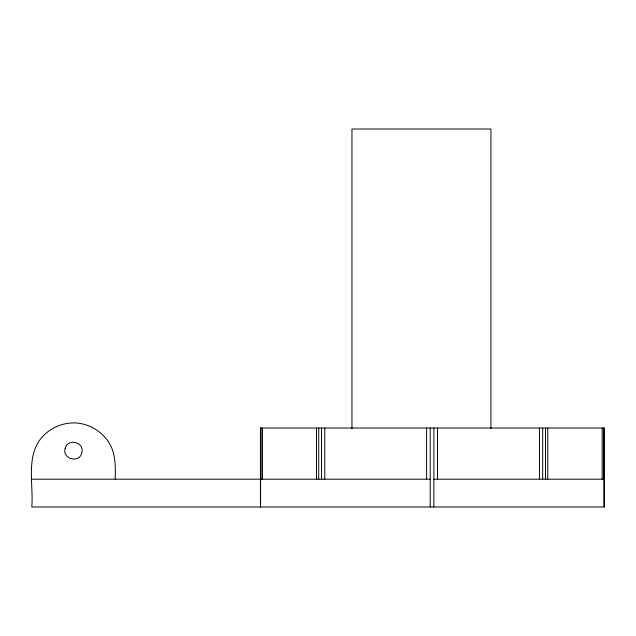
<?xml version="1.0" encoding="UTF-8"?>
<svg xmlns="http://www.w3.org/2000/svg" width="636" height="636" viewBox="0 0 636 636"><rect width="100%" height="100%" fill="white"/><g stroke="black" fill="none" stroke-linecap="round" stroke-linejoin="round"><path stroke-width="0.95" d="M31.8 479.194L430.206 479.194M433.879 479.194L604.2 479.194M604.081 428.02L604.081 506.987M603.556 428.02L603.556 479.194M602.173 428.02L602.173 479.194M547.771 428.02L547.771 479.194M545.505 428.02L545.505 479.194M542.683 428.02L542.683 479.194M539.439 428.02L539.439 479.194M490.92 428.6L490.92 129.013L351.962 129.013L351.962 428.6M437.473 428.02L437.473 479.194M433.879 428.02L433.879 506.987M430.206 428.02L430.206 506.987M426.613 428.02L426.613 479.194M324.789 428.02L324.789 479.194M321.546 428.02L321.546 479.194M318.731 428.02L318.731 479.194M316.482 428.02L316.482 479.194M262.445 428.02L262.445 479.194M261.07 428.02L261.07 479.194M260.577 428.02L260.577 506.987M260.442 506.987L260.442 428.02L604.2 428.02L604.2 506.987L31.8 506.987C33.724 483.4 24.876 453.969 44.011 435.088C51.866 427.44 62.527 423.027 73.49 422.876C87.212 422.98 100.44 430.055 108.152 441.4C115.816 452.474 115.553 466.323 115.18 479.194M65.166 448.444C61.899 459.017 79.349 463.7 81.813 452.896C85.081 442.314 67.623 437.64 65.166 448.444"/></g></svg>
